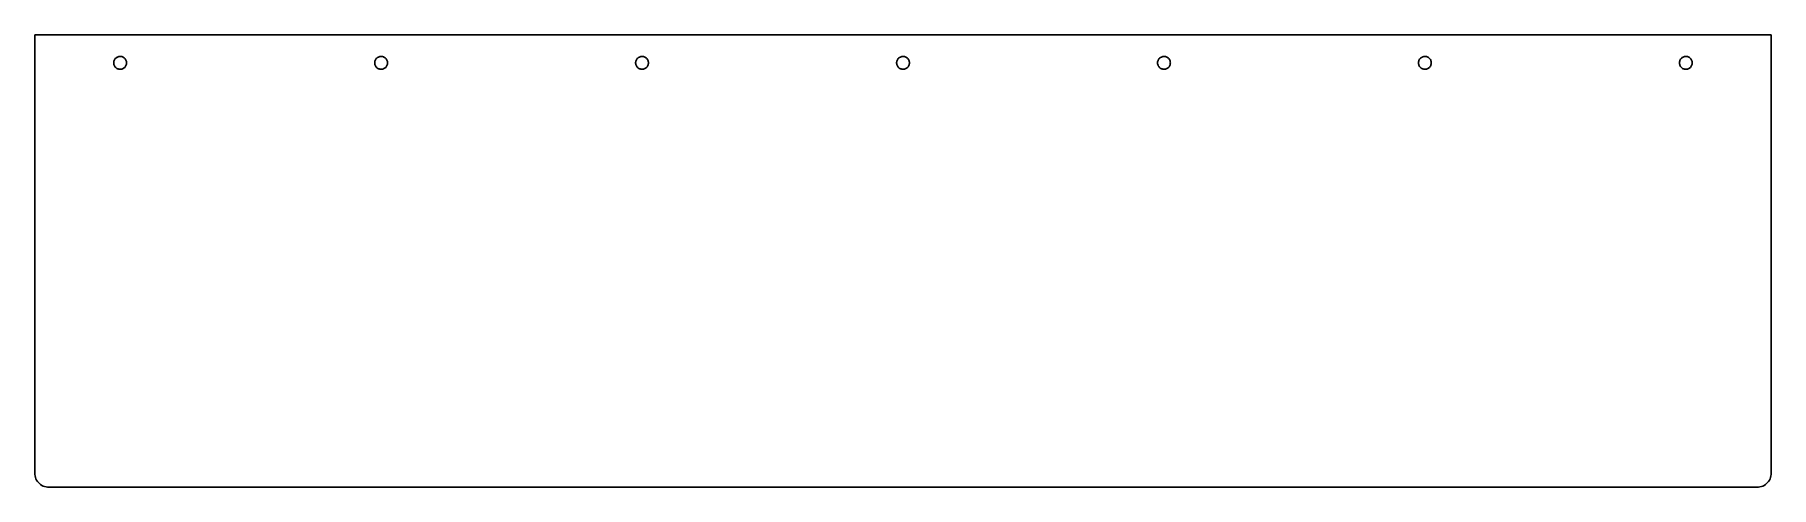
# Model space of a CAD drawing. Header units: metres. Extents: x -305 to 305, y -66 to 93.
import ezdxf

# ---------------------------------------------------------------- set-up
doc = ezdxf.new("R2010")
doc.units = ezdxf.units.M

msp = doc.modelspace()

# ---------------------------------------------------------------- linework, layer by layer
for p, q in [((305, 92.875), (-305, 92.875)), ((-305, 92.875), (-305, -61)), ((305, -61), (305, 92.875)), ((-277.247, 83.1239), (-277.219, 83.3703)), ((-277.247, 82.8761), (-277.247, 83.1239)), ((-277.219, 82.6297), (-277.247, 82.8761)), ((-277.219, 83.3703), (-277.165, 83.6122)), ((-277.165, 82.3878), (-277.219, 82.6297)), ((-277.165, 83.6122), (-277.085, 83.8467)), ((-277.085, 82.1533), (-277.165, 82.3878)), ((-277.085, 83.8467), (-276.979, 84.0709)), ((-276.979, 81.9291), (-277.085, 82.1533)), ((-276.979, 84.0709), (-276.849, 84.2821)), ((-276.849, 81.7179), (-276.979, 81.9291)), ((-276.849, 84.2821), (-276.697, 84.4777)), ((-276.697, 81.5223), (-276.849, 81.7179)), ((-276.697, 84.4777), (-276.524, 84.6554)), ((-276.524, 81.3446), (-276.697, 81.5223)), ((-276.524, 84.6554), (-276.333, 84.813)), ((-276.333, 81.187), (-276.524, 81.3446)), ((-276.333, 84.813), (-276.125, 84.9485)), ((-276.125, 81.0514), (-276.333, 81.187)), ((-276.125, 84.9485), (-275.904, 85.0605)), ((-275.904, 80.9395), (-276.125, 81.0514)), ((-275.904, 85.0605), (-275.672, 85.1474)), ((-275.672, 80.8526), (-275.904, 80.9395)), ((-275.672, 85.1474), (-275.431, 85.2083)), ((-275.431, 80.7917), (-275.672, 80.8526)), ((-275.431, 85.2083), (-275.186, 85.2423)), ((-275.186, 80.7577), (-275.431, 80.7917)), ((-275.186, 85.2423), (-274.938, 85.2491)), ((-274.938, 80.7509), (-275.186, 80.7577)), ((-274.938, 85.2491), (-274.691, 85.2287)), ((-274.691, 80.7713), (-274.938, 80.7509)), ((-274.691, 85.2287), (-274.448, 85.1812)), ((-274.448, 80.8188), (-274.691, 80.7713)), ((-274.448, 85.1812), (-274.211, 85.1071)), ((-274.211, 80.8929), (-274.448, 80.8188)), ((-274.211, 85.1071), (-273.984, 85.0076)), ((-273.984, 80.9924), (-274.211, 80.8929)), ((-273.984, 85.0076), (-273.769, 84.8836)), ((-273.769, 81.1164), (-273.984, 80.9924)), ((-273.769, 84.8836), (-273.57, 84.7368)), ((-273.57, 81.2632), (-273.769, 81.1164)), ((-273.57, 84.7368), (-273.387, 84.5689)), ((-273.387, 81.4311), (-273.57, 81.2632)), ((-273.387, 84.5689), (-273.224, 84.382)), ((-273.224, 81.618), (-273.387, 81.4311)), ((-273.224, 84.382), (-273.083, 84.1783)), ((-273.083, 81.8217), (-273.224, 81.618)), ((-273.083, 84.1783), (-272.965, 83.9602)), ((-272.965, 82.0397), (-273.083, 81.8217)), ((-272.965, 83.9602), (-272.872, 83.7306)), ((-272.872, 82.2694), (-272.965, 82.0397)), ((-272.872, 83.7306), (-272.804, 83.492)), ((-272.804, 82.508), (-272.872, 82.2694)), ((-272.804, 83.492), (-272.764, 83.2475)), ((-272.764, 82.7525), (-272.804, 82.508)), ((-272.764, 83.2475), (-272.75, 83)), ((-272.75, 83), (-272.764, 82.7525)), ((-185.58, 83.1239), (-185.553, 83.3703)), ((-185.58, 82.8761), (-185.58, 83.1239)), ((-185.553, 82.6297), (-185.58, 82.8761)), ((-185.553, 83.3703), (-185.498, 83.6122)), ((-185.498, 82.3878), (-185.553, 82.6297)), ((-185.498, 83.6122), (-185.418, 83.8467)), ((-185.418, 82.1533), (-185.498, 82.3878)), ((-185.418, 83.8467), (-185.312, 84.0709)), ((-185.312, 81.9291), (-185.418, 82.1533)), ((-185.312, 84.0709), (-185.182, 84.2821)), ((-185.182, 81.7179), (-185.312, 81.9291)), ((-185.182, 84.2821), (-185.03, 84.4777)), ((-185.03, 81.5223), (-185.182, 81.7179)), ((-185.03, 84.4777), (-184.857, 84.6554)), ((-184.857, 81.3446), (-185.03, 81.5223)), ((-184.857, 84.6554), (-184.666, 84.813)), ((-184.666, 81.187), (-184.857, 81.3446)), ((-184.666, 84.813), (-184.458, 84.9485)), ((-184.458, 81.0514), (-184.666, 81.187)), ((-184.458, 84.9485), (-184.237, 85.0605)), ((-184.237, 80.9395), (-184.458, 81.0514)), ((-184.237, 85.0605), (-184.005, 85.1474)), ((-184.005, 80.8526), (-184.237, 80.9395)), ((-184.005, 85.1474), (-183.765, 85.2083)), ((-183.765, 80.7917), (-184.005, 80.8526)), ((-183.765, 85.2083), (-183.519, 85.2423)), ((-183.519, 80.7577), (-183.765, 80.7917)), ((-183.519, 85.2423), (-183.271, 85.2491)), ((-183.271, 80.7509), (-183.519, 80.7577)), ((-183.271, 85.2491), (-183.024, 85.2287)), ((-183.024, 80.7713), (-183.271, 80.7509)), ((-183.024, 85.2287), (-182.781, 85.1812)), ((-182.781, 80.8188), (-183.024, 80.7713)), ((-182.781, 85.1812), (-182.544, 85.1071)), ((-182.544, 80.8929), (-182.781, 80.8188)), ((-182.544, 85.1071), (-182.317, 85.0076)), ((-182.317, 80.9924), (-182.544, 80.8929)), ((-182.317, 85.0076), (-182.103, 84.8836)), ((-182.103, 81.1164), (-182.317, 80.9924)), ((-182.103, 84.8836), (-181.903, 84.7368)), ((-181.903, 81.2632), (-182.103, 81.1164)), ((-181.903, 84.7368), (-181.721, 84.5689)), ((-181.721, 81.4311), (-181.903, 81.2632)), ((-181.721, 84.5689), (-181.558, 84.382)), ((-181.558, 81.618), (-181.721, 81.4311)), ((-181.558, 84.382), (-181.417, 84.1783)), ((-181.417, 81.8217), (-181.558, 81.618)), ((-181.417, 84.1783), (-181.299, 83.9602)), ((-181.299, 82.0397), (-181.417, 81.8217)), ((-181.299, 83.9602), (-181.205, 83.7306)), ((-181.205, 82.2694), (-181.299, 82.0397)), ((-181.205, 83.7306), (-181.138, 83.492)), ((-181.138, 82.508), (-181.205, 82.2694)), ((-181.138, 83.492), (-181.097, 83.2475)), ((-181.097, 82.7525), (-181.138, 82.508)), ((-181.097, 83.2475), (-181.083, 83)), ((-181.083, 83), (-181.097, 82.7525)), ((-93.9133, 83.1239), (-93.886, 83.3703)), ((-93.9133, 82.8761), (-93.9133, 83.1239)), ((-93.886, 82.6297), (-93.9133, 82.8761)), ((-93.886, 83.3703), (-93.8318, 83.6122)), ((-93.8318, 82.3878), (-93.886, 82.6297)), ((-93.8318, 83.6122), (-93.7513, 83.8467)), ((-93.7513, 82.1533), (-93.8318, 82.3878)), ((-93.7513, 83.8467), (-93.6455, 84.0709)), ((-93.6455, 81.9291), (-93.7513, 82.1533)), ((-93.6455, 84.0709), (-93.5157, 84.2821)), ((-93.5157, 81.7179), (-93.6455, 81.9291)), ((-93.5157, 84.2821), (-93.3634, 84.4777)), ((-93.3634, 81.5223), (-93.5157, 81.7179)), ((-93.3634, 84.4777), (-93.1906, 84.6554)), ((-93.1906, 81.3446), (-93.3634, 81.5223)), ((-93.1906, 84.6554), (-92.9992, 84.813)), ((-92.9992, 81.187), (-93.1906, 81.3446)), ((-92.9992, 84.813), (-92.7917, 84.9485)), ((-92.7917, 81.0514), (-92.9992, 81.187)), ((-92.7917, 84.9485), (-92.5705, 85.0605)), ((-92.5705, 80.9395), (-92.7917, 81.0514)), ((-92.5705, 85.0605), (-92.3383, 85.1474)), ((-92.3383, 80.8526), (-92.5705, 80.9395)), ((-92.3383, 85.1474), (-92.098, 85.2083)), ((-92.098, 80.7917), (-92.3383, 80.8526)), ((-92.098, 85.2083), (-91.8525, 85.2423)), ((-91.8525, 80.7577), (-92.098, 80.7917)), ((-91.8525, 85.2423), (-91.6047, 85.2491)), ((-91.6047, 80.7509), (-91.8525, 80.7577)), ((-91.6047, 85.2491), (-91.3576, 85.2287)), ((-91.3576, 80.7713), (-91.6047, 80.7509)), ((-91.3576, 85.2287), (-91.1143, 85.1812)), ((-91.1143, 80.8188), (-91.3576, 80.7713)), ((-91.1143, 85.1812), (-90.8777, 85.1071)), ((-90.8777, 80.8929), (-91.1143, 80.8188)), ((-90.8777, 85.1071), (-90.6507, 85.0076)), ((-90.6507, 80.9924), (-90.8777, 80.8929)), ((-90.6507, 85.0076), (-90.436, 84.8836)), ((-90.436, 81.1164), (-90.6507, 80.9924)), ((-90.436, 84.8836), (-90.2363, 84.7368)), ((-90.2363, 81.2632), (-90.436, 81.1164)), ((-90.2363, 84.7368), (-90.0539, 84.5689)), ((-90.0539, 81.4311), (-90.2363, 81.2632)), ((-90.0539, 84.5689), (-89.8911, 84.382)), ((-89.8911, 81.618), (-90.0539, 81.4311)), ((-89.8911, 84.382), (-89.7498, 84.1783)), ((-89.7498, 81.8217), (-89.8911, 81.618)), ((-89.7498, 84.1783), (-89.6319, 83.9602)), ((-89.6319, 82.0397), (-89.7498, 81.8217)), ((-89.6319, 83.9602), (-89.5386, 83.7306)), ((-89.5386, 82.2694), (-89.6319, 82.0397)), ((-89.5386, 83.7306), (-89.4711, 83.492)), ((-89.4711, 82.508), (-89.5386, 82.2694)), ((-89.4711, 83.492), (-89.4303, 83.2475)), ((-89.4303, 82.7525), (-89.4711, 82.508)), ((-89.4303, 83.2475), (-89.4167, 83)), ((-89.4167, 83), (-89.4303, 82.7525)), ((-2.24658, 83.1239), (-2.2193, 83.3703)), ((-2.24658, 82.8761), (-2.24658, 83.1239)), ((-2.2193, 82.6297), (-2.24658, 82.8761)), ((-2.2193, 83.3703), (-2.1651, 83.6122)), ((-2.1651, 82.3878), (-2.2193, 82.6297)), ((-2.1651, 83.6122), (-2.08461, 83.8467)), ((-2.08461, 82.1533), (-2.1651, 82.3878)), ((-2.08461, 83.8467), (-1.97881, 84.0709)), ((-1.97881, 81.9291), (-2.08461, 82.1533)), ((-1.97881, 84.0709), (-1.849, 84.2821)), ((-1.849, 81.7179), (-1.97881, 81.9291)), ((-1.849, 84.2821), (-1.69673, 84.4777)), ((-1.69673, 81.5223), (-1.849, 81.7179)), ((-1.69673, 84.4777), (-1.52388, 84.6554)), ((-1.52388, 81.3446), (-1.69673, 81.5223)), ((-1.52388, 84.6554), (-1.33252, 84.813)), ((-1.33252, 81.187), (-1.52388, 81.3446)), ((-1.33252, 84.813), (-1.125, 84.9485)), ((-1.125, 81.0514), (-1.33252, 81.187)), ((-1.125, 84.9485), (-0.90381, 85.0605)), ((-0.90381, 80.9395), (-1.125, 81.0514)), ((-0.90381, 85.0605), (-0.67165, 85.1474)), ((-0.67165, 80.8526), (-0.90381, 80.9395)), ((-0.67165, 85.1474), (-0.43134, 85.2083)), ((-0.43134, 80.7917), (-0.67165, 80.8526)), ((-0.43134, 85.2083), (-0.18579, 85.2423)), ((-0.18579, 80.7577), (-0.43134, 80.7917)), ((-0.18579, 85.2423), (0.062, 85.2491)), ((0.062, 80.7509), (-0.18579, 80.7577)), ((0.062, 85.2491), (0.30904, 85.2287)), ((0.30904, 80.7713), (0.062, 80.7509)), ((0.30904, 85.2287), (0.55234, 85.1812)), ((0.55234, 80.8188), (0.30904, 80.7713)), ((0.55234, 85.1812), (0.78892, 85.1071)), ((0.78892, 80.8929), (0.55234, 80.8188)), ((0.78892, 85.1071), (1.01595, 85.0076)), ((1.01595, 80.9924), (0.78892, 80.8929)), ((1.01595, 85.0076), (1.23062, 84.8836)), ((1.23062, 81.1164), (1.01595, 80.9924)), ((1.23062, 84.8836), (1.43037, 84.7368)), ((1.43037, 81.2632), (1.23062, 81.1164)), ((1.43037, 84.7368), (1.61275, 84.5689)), ((1.61275, 81.4311), (1.43037, 81.2632)), ((1.61275, 84.5689), (1.77556, 84.382)), ((1.77556, 81.618), (1.61275, 81.4311)), ((1.77556, 84.382), (1.91681, 84.1783)), ((1.91681, 81.8217), (1.77556, 81.618)), ((1.91681, 84.1783), (2.03479, 83.9602)), ((2.03479, 82.0397), (1.91681, 81.8217)), ((2.03479, 83.9602), (2.12808, 83.7306)), ((2.12808, 82.2694), (2.03479, 82.0397)), ((2.12808, 83.7306), (2.19554, 83.492)), ((2.19554, 82.508), (2.12808, 82.2694)), ((2.19554, 83.492), (2.23634, 83.2475)), ((2.23634, 82.7525), (2.19554, 82.508)), ((2.23634, 83.2475), (2.25, 83)), ((2.25, 83), (2.23634, 82.7525)), ((89.4201, 83.1239), (89.4474, 83.3703)), ((89.4201, 82.8761), (89.4201, 83.1239)), ((89.4474, 82.6297), (89.4201, 82.8761)), ((89.4474, 83.3703), (89.5016, 83.6122)), ((89.5016, 82.3878), (89.4474, 82.6297)), ((89.5016, 83.6122), (89.582, 83.8467)), ((89.582, 82.1533), (89.5016, 82.3878)), ((89.582, 83.8467), (89.6879, 84.0709)), ((89.6879, 81.9291), (89.582, 82.1533)), ((89.6879, 84.0709), (89.8177, 84.2821)), ((89.8177, 81.7179), (89.6879, 81.9291)), ((89.8177, 84.2821), (89.9699, 84.4777)), ((89.9699, 81.5223), (89.8177, 81.7179)), ((89.9699, 84.4777), (90.1428, 84.6554)), ((90.1428, 81.3446), (89.9699, 81.5223)), ((90.1428, 84.6554), (90.3341, 84.813)), ((90.3341, 81.187), (90.1428, 81.3446)), ((90.3341, 84.813), (90.5417, 84.9485)), ((90.5417, 81.0514), (90.3341, 81.187)), ((90.5417, 84.9485), (90.7628, 85.0605)), ((90.7628, 80.9395), (90.5417, 81.0514)), ((90.7628, 85.0605), (90.995, 85.1474)), ((90.995, 80.8526), (90.7628, 80.9395)), ((90.995, 85.1474), (91.2353, 85.2083)), ((91.2353, 80.7917), (90.995, 80.8526)), ((91.2353, 85.2083), (91.4809, 85.2423)), ((91.4809, 80.7577), (91.2353, 80.7917)), ((91.4809, 85.2423), (91.7287, 85.2491)), ((91.7287, 80.7509), (91.4809, 80.7577)), ((91.7287, 85.2491), (91.9757, 85.2287)), ((91.9757, 80.7713), (91.7287, 80.7509)), ((91.9757, 85.2287), (92.219, 85.1812)), ((92.219, 80.8188), (91.9757, 80.7713)), ((92.219, 85.1812), (92.4556, 85.1071)), ((92.4556, 80.8929), (92.219, 80.8188)), ((92.4556, 85.1071), (92.6826, 85.0076)), ((92.6826, 80.9924), (92.4556, 80.8929)), ((92.6826, 85.0076), (92.8973, 84.8836)), ((92.8973, 81.1164), (92.6826, 80.9924)), ((92.8973, 84.8836), (93.097, 84.7368)), ((93.097, 81.2632), (92.8973, 81.1164)), ((93.097, 84.7368), (93.2794, 84.5689)), ((93.2794, 81.4311), (93.097, 81.2632)), ((93.2794, 84.5689), (93.4422, 84.382)), ((93.4422, 81.618), (93.2794, 81.4311)), ((93.4422, 84.382), (93.5835, 84.1783)), ((93.5835, 81.8217), (93.4422, 81.618)), ((93.5835, 84.1783), (93.7015, 83.9602)), ((93.7015, 82.0397), (93.5835, 81.8217)), ((93.7015, 83.9602), (93.7948, 83.7306)), ((93.7948, 82.2694), (93.7015, 82.0397)), ((93.7948, 83.7306), (93.8622, 83.492)), ((93.8622, 82.508), (93.7948, 82.2694)), ((93.8622, 83.492), (93.903, 83.2475)), ((93.903, 82.7525), (93.8622, 82.508)), ((93.903, 83.2475), (93.9167, 83)), ((93.9167, 83), (93.903, 82.7525)), ((181.087, 83.1239), (181.114, 83.3703)), ((181.087, 82.8761), (181.087, 83.1239)), ((181.114, 82.6297), (181.087, 82.8761)), ((181.114, 83.3703), (181.168, 83.6122)), ((181.168, 82.3878), (181.114, 82.6297)), ((181.168, 83.6122), (181.249, 83.8467)), ((181.249, 82.1533), (181.168, 82.3878)), ((181.249, 83.8467), (181.355, 84.0709)), ((181.355, 81.9291), (181.249, 82.1533)), ((181.355, 84.0709), (181.484, 84.2821)), ((181.484, 81.7179), (181.355, 81.9291)), ((181.484, 84.2821), (181.637, 84.4777)), ((181.637, 81.5223), (181.484, 81.7179)), ((181.637, 84.4777), (181.809, 84.6554)), ((181.809, 81.3446), (181.637, 81.5223)), ((181.809, 84.6554), (182.001, 84.813)), ((182.001, 81.187), (181.809, 81.3446)), ((182.001, 84.813), (182.208, 84.9485)), ((182.208, 81.0514), (182.001, 81.187)), ((182.208, 84.9485), (182.43, 85.0605)), ((182.43, 80.9395), (182.208, 81.0514)), ((182.43, 85.0605), (182.662, 85.1474)), ((182.662, 80.8526), (182.43, 80.9395)), ((182.662, 85.1474), (182.902, 85.2083)), ((182.902, 80.7917), (182.662, 80.8526)), ((182.902, 85.2083), (183.148, 85.2423)), ((183.148, 80.7577), (182.902, 80.7917)), ((183.148, 85.2423), (183.395, 85.2491)), ((183.395, 80.7509), (183.148, 80.7577)), ((183.395, 85.2491), (183.642, 85.2287)), ((183.642, 80.7713), (183.395, 80.7509)), ((183.642, 85.2287), (183.886, 85.1812)), ((183.886, 80.8188), (183.642, 80.7713)), ((183.886, 85.1812), (184.122, 85.1071)), ((184.122, 80.8929), (183.886, 80.8188)), ((184.122, 85.1071), (184.349, 85.0076)), ((184.349, 80.9924), (184.122, 80.8929)), ((184.349, 85.0076), (184.564, 84.8836)), ((184.564, 81.1164), (184.349, 80.9924)), ((184.564, 84.8836), (184.764, 84.7368)), ((184.764, 81.2632), (184.564, 81.1164)), ((184.764, 84.7368), (184.946, 84.5689)), ((184.946, 81.4311), (184.764, 81.2632)), ((184.946, 84.5689), (185.109, 84.382)), ((185.109, 81.618), (184.946, 81.4311)), ((185.109, 84.382), (185.25, 84.1783)), ((185.25, 81.8217), (185.109, 81.618)), ((185.25, 84.1783), (185.368, 83.9602)), ((185.368, 82.0397), (185.25, 81.8217)), ((185.368, 83.9602), (185.461, 83.7306)), ((185.461, 82.2694), (185.368, 82.0397)), ((185.461, 83.7306), (185.529, 83.492)), ((185.529, 82.508), (185.461, 82.2694)), ((185.529, 83.492), (185.57, 83.2475)), ((185.57, 82.7525), (185.529, 82.508)), ((185.57, 83.2475), (185.583, 83)), ((185.583, 83), (185.57, 82.7525)), ((272.753, 83.1239), (272.781, 83.3703)), ((272.753, 82.8761), (272.753, 83.1239)), ((272.781, 82.6297), (272.753, 82.8761)), ((272.781, 83.3703), (272.835, 83.6122)), ((272.835, 82.3878), (272.781, 82.6297)), ((272.835, 83.6122), (272.915, 83.8467)), ((272.915, 82.1533), (272.835, 82.3878)), ((272.915, 83.8467), (273.021, 84.0709)), ((273.021, 81.9291), (272.915, 82.1533)), ((273.021, 84.0709), (273.151, 84.2821)), ((273.151, 81.7179), (273.021, 81.9291)), ((273.151, 84.2821), (273.303, 84.4777)), ((273.303, 81.5223), (273.151, 81.7179)), ((273.303, 84.4777), (273.476, 84.6554)), ((273.476, 81.3446), (273.303, 81.5223)), ((273.476, 84.6554), (273.667, 84.813)), ((273.667, 81.187), (273.476, 81.3446)), ((273.667, 84.813), (273.875, 84.9485)), ((273.875, 81.0514), (273.667, 81.187)), ((273.875, 84.9485), (274.096, 85.0605)), ((274.096, 80.9395), (273.875, 81.0514)), ((274.096, 85.0605), (274.328, 85.1474)), ((274.328, 80.8526), (274.096, 80.9395)), ((274.328, 85.1474), (274.569, 85.2083)), ((274.569, 80.7917), (274.328, 80.8526)), ((274.569, 85.2083), (274.814, 85.2423)), ((274.814, 80.7577), (274.569, 80.7917)), ((274.814, 85.2423), (275.062, 85.2491)), ((275.062, 80.7509), (274.814, 80.7577)), ((275.062, 85.2491), (275.309, 85.2287)), ((275.309, 80.7713), (275.062, 80.7509)), ((275.309, 85.2287), (275.552, 85.1812)), ((275.552, 80.8188), (275.309, 80.7713)), ((275.552, 85.1812), (275.789, 85.1071)), ((275.789, 80.8929), (275.552, 80.8188)), ((275.789, 85.1071), (276.016, 85.0076)), ((276.016, 80.9924), (275.789, 80.8929)), ((276.016, 85.0076), (276.231, 84.8836)), ((276.231, 81.1164), (276.016, 80.9924)), ((276.231, 84.8836), (276.43, 84.7368)), ((276.43, 81.2632), (276.231, 81.1164)), ((276.43, 84.7368), (276.613, 84.5689)), ((276.613, 81.4311), (276.43, 81.2632)), ((276.613, 84.5689), (276.776, 84.382)), ((276.776, 81.618), (276.613, 81.4311)), ((276.776, 84.382), (276.917, 84.1783)), ((276.917, 81.8217), (276.776, 81.618)), ((276.917, 84.1783), (277.035, 83.9602)), ((277.035, 82.0397), (276.917, 81.8217)), ((277.035, 83.9602), (277.128, 83.7306)), ((277.128, 82.2694), (277.035, 82.0397)), ((277.128, 83.7306), (277.196, 83.492)), ((277.196, 82.508), (277.128, 82.2694)), ((277.196, 83.492), (277.236, 83.2475)), ((277.236, 82.7525), (277.196, 82.508)), ((277.236, 83.2475), (277.25, 83)), ((277.25, 83), (277.236, 82.7525)), ((-305, -61), (-304.973, -61.5226)), ((304.973, -61.5226), (305, -61)), ((-304.973, -61.5226), (-304.891, -62.0396)), ((-304.891, -62.0396), (-304.755, -62.5451)), ((-304.755, -62.5451), (-304.568, -63.0337)), ((-304.568, -63.0337), (-304.33, -63.5)), ((-304.33, -63.5), (-304.045, -63.9389)), ((-304.045, -63.9389), (-303.716, -64.3457)), ((-303.716, -64.3457), (-303.346, -64.7157)), ((-303.346, -64.7157), (-302.939, -65.0451)), ((-302.939, -65.0451), (-302.5, -65.3301)), ((-302.5, -65.3301), (-302.034, -65.5677)), ((-302.034, -65.5677), (-301.545, -65.7553)), ((-301.545, -65.7553), (-301.04, -65.8907)), ((-301.04, -65.8907), (-300.523, -65.9726)), ((-300.523, -65.9726), (-300, -66)), ((-300, -66), (300, -66)), ((300, -66), (300.523, -65.9726)), ((300.523, -65.9726), (301.04, -65.8907)), ((301.04, -65.8907), (301.545, -65.7553)), ((301.545, -65.7553), (302.034, -65.5677)), ((302.034, -65.5677), (302.5, -65.3301)), ((302.5, -65.3301), (302.939, -65.0451)), ((302.939, -65.0451), (303.346, -64.7157)), ((303.346, -64.7157), (303.716, -64.3457)), ((303.716, -64.3457), (304.045, -63.9389)), ((304.045, -63.9389), (304.33, -63.5)), ((304.33, -63.5), (304.568, -63.0337)), ((304.568, -63.0337), (304.755, -62.5451)), ((304.755, -62.5451), (304.891, -62.0396)), ((304.891, -62.0396), (304.973, -61.5226))]:
    msp.add_line(p, q)

doc.saveas('drawing.dxf')
